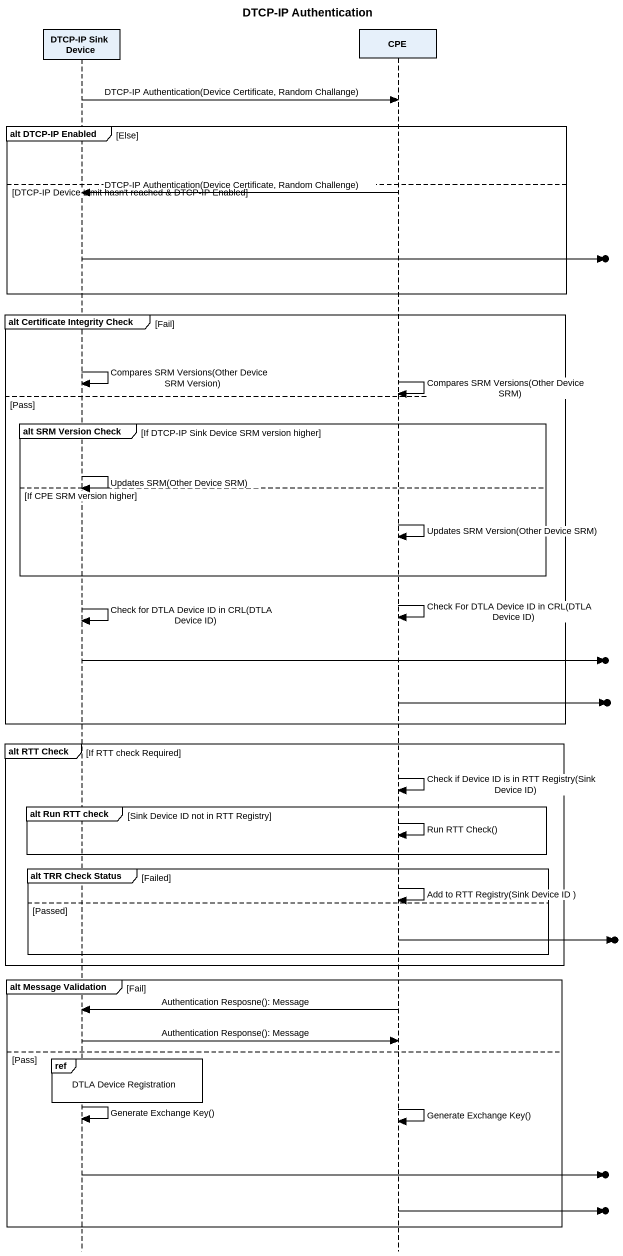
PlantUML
@startuml
title DTCP-IP Authentication
hide footbox
participant "DTCP-IP Sink Device" as DTCP_IP_Sink_Device
participant CPE

DTCP_IP_Sink_Device -> CPE : DTCP-IP Authentication(Device Certificate, Random Challange)
group alt DTCP-IP Enabled [Else]
else DTCP-IP Device Limit hasn't reached & DTCP-IP Enabled
  CPE -> DTCP_IP_Sink_Device : DTCP-IP Authentication(Device Certificate, Random Challenge)
  DTCP_IP_Sink_Device ->o]
end
group alt Certificate Integrity Check [Fail]
  DTCP_IP_Sink_Device -> DTCP_IP_Sink_Device : Compares SRM Versions(Other Device SRM Version)
  CPE -> CPE : Compares SRM Versions(Other Device SRM)
else Pass
  group alt SRM Version Check [If DTCP-IP Sink Device SRM version higher]
    DTCP_IP_Sink_Device -> DTCP_IP_Sink_Device : Updates SRM(Other Device SRM)
  else If CPE SRM version higher
    CPE -> CPE : Updates SRM Version(Other Device SRM)
  end
  CPE -> CPE : Check For DTLA Device ID in CRL(DTLA Device ID)
  DTCP_IP_Sink_Device -> DTCP_IP_Sink_Device : Check for DTLA Device ID in CRL(DTLA Device ID)
  DTCP_IP_Sink_Device ->o]
  CPE ->o]
end
group alt RTT Check [If RTT check Required]
  CPE -> CPE : Check if Device ID is in RTT Registry(Sink Device ID)
  group alt Run RTT check [Sink Device ID not in RTT Registry]
    CPE -> CPE : Run RTT Check()
  end
  group alt TRR Check Status [Failed]
    CPE -> CPE : Add to RTT Registry(Sink Device ID )
  else Passed
    CPE ->o]
  end
end
group alt Message Validation [Fail]
  CPE -> DTCP_IP_Sink_Device : Authentication Resposne(): Message
  DTCP_IP_Sink_Device -> CPE : Authentication Response(): Message
else Pass
  ref over DTCP_IP_Sink_Device : DTLA Device Registration
  DTCP_IP_Sink_Device -> DTCP_IP_Sink_Device : Generate Exchange Key()
  CPE -> CPE : Generate Exchange Key()
  DTCP_IP_Sink_Device ->o]
  CPE ->o]
end
@enduml
